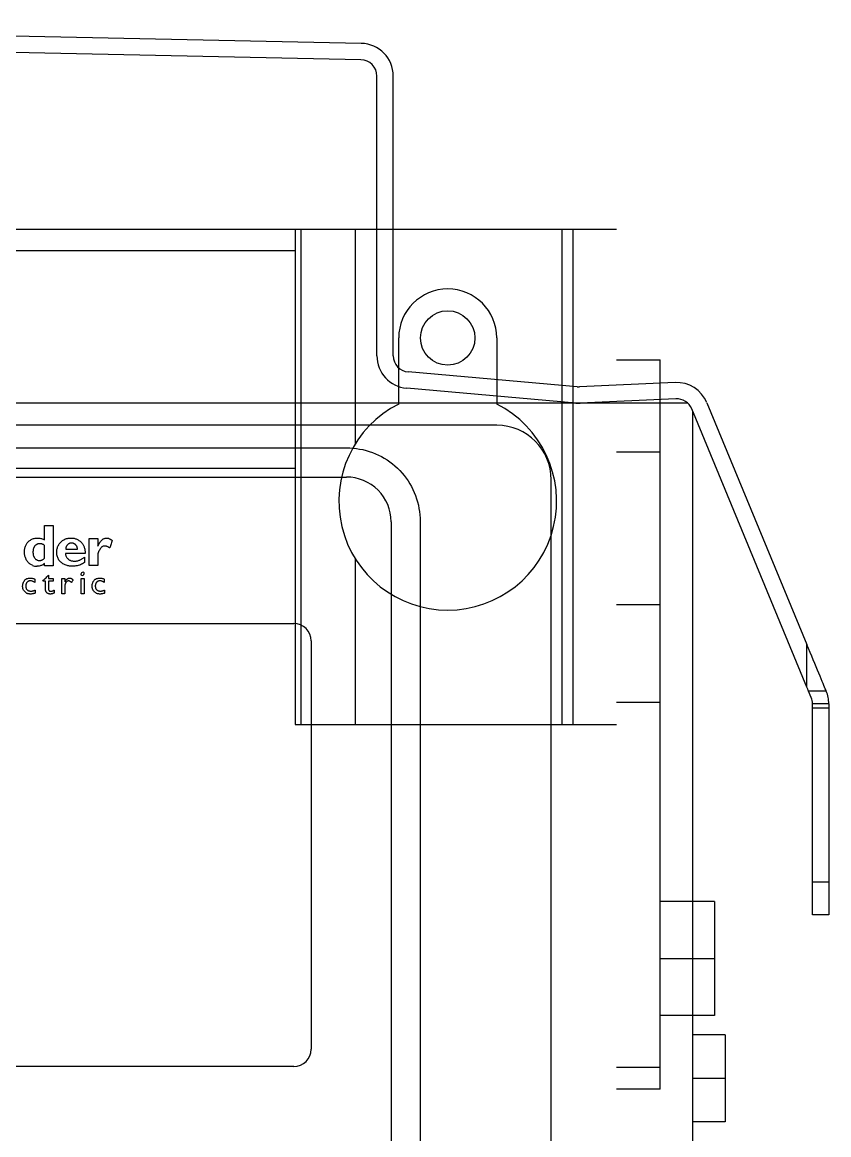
# Model space of a CAD drawing. Extents: x 0 to 290, y 0 to 931.
# Drawn here: x 215.9 to 290, y 829.2 to 931.4 of the extents above; entities that cross this region are included whole.
import ezdxf

# ---------------------------------------------------------------- set-up
doc = ezdxf.new("R2010")
doc.units = 0
doc.layers.add('--8N-THT. FIXING HOLE', color=4, linetype='CONTINUOUS')
doc.layers.add('-15N-THT. THIẾT BỊ ĐÓNG MỞ', color=40, linetype='CONTINUOUS')

# ---------------------------------------------------------------- blocks, each defined once
blk = doc.blocks.new('06 - N - SC VSD ATV630D55~D90N4')
at = {"layer": '--8N-THT. FIXING HOLE'}
blk.add_circle((110, 436.7), 2.5, dxfattribs=at)
at = {"layer": '-15N-THT. THIẾT BỊ ĐÓNG MỞ'}
for p, q in [((102.06, 463.76), (10, 465.7)), ((102.03, 462.26), (9.98, 464.2)), ((102.06, 463.76), (102.06, 463.76)), ((102.03, 462.26), (102.03, 462.26)), ((103.5, 460.76), (103.5, 460.76)), ((103.5, 435.07), (103.5, 460.76)), ((105, 460.76), (105, 460.76)), ((105, 435.07), (105, 460.76)), ((-125.5, 446.7), (125.5, 446.7)), ((96, 446.7), (96, 401.2)), ((96, 446.7), (96, 446.7)), ((96.5, 446.7), (96.5, 401.2)), ((101.5, 446.7), (101.5, 426.97)), ((120.5, 401.2), (120.5, 446.7)), ((121.5, 446.7), (121.5, 401.2)), ((121.5, 446.7), (121.5, 446.7)), ((125.5, 446.7), (125.5, 446.7)), ((96, 444.7), (-96, 444.7)), ((96, 444.7), (96, 444.7)), ((105.5, 430.63), (105.5, 436.7)), ((105.5, 436.7), (105.5, 436.7)), ((114.5, 436.7), (114.5, 430.63)), ((114.5, 436.7), (114.5, 436.7)), ((103.5, 435.07), (103.5, 435.07)), ((105, 435.07), (105, 435.07)), ((125.5, 434.7), (129.5, 434.7)), ((129.5, 367.7), (129.5, 434.7)), ((106.37, 433.58), (106.37, 433.58)), ((121.9, 432.21), (106.37, 433.58)), ((130.9, 432.6), (122.1, 432.2)), ((130.9, 432.6), (130.9, 432.6)), ((106.24, 432.09), (106.24, 432.09)), ((121.77, 430.71), (106.24, 432.09)), ((121.9, 432.21), (121.9, 432.21)), ((122.1, 432.2), (122.1, 432.2)), ((132.06, 430.7), (-132.06, 430.7)), ((96, 430.7), (96, 430.7)), ((105.5, 430.63), (105.5, 430.63)), ((114.5, 430.63), (114.5, 430.63)), ((121.77, 430.71), (121.77, 430.71)), ((130.96, 431.11), (122.17, 430.71)), ((122.17, 430.71), (122.17, 430.71)), ((130.96, 431.11), (130.96, 431.11)), ((132.06, 430.7), (132.06, 430.7)), ((133.81, 430.75), (133.81, 430.75)), ((133.81, 430.75), (143, 408.53)), ((132.42, 430.18), (132.42, 430.18)), ((143, 404.61), (132.42, 430.18)), ((132.5, 429.99), (132.5, 429.99)), ((132.5, -272.3), (132.5, 429.99)), ((114.51, 428.68), (20.53, 428.68)), ((114.51, 428.68), (114.51, 428.68)), ((34.3, 426.61), (100.7, 426.61)), ((100.7, 426.61), (100.7, 426.61)), ((100.7, 426.61), (101, 426.6)), ((101, 426.6), (101.3, 426.58)), ((101.3, 426.58), (101.61, 426.55)), ((101.61, 426.55), (101.91, 426.5)), ((101.91, 426.5), (102.2, 426.44)), ((102.2, 426.44), (102.5, 426.36)), ((102.5, 426.36), (102.79, 426.28)), ((102.79, 426.28), (103.08, 426.18)), ((103.08, 426.18), (103.36, 426.06)), ((129.5, 426.2), (125.5, 426.2)), ((103.36, 426.06), (103.64, 425.94)), ((103.64, 425.94), (103.91, 425.8)), ((103.91, 425.8), (104.17, 425.65)), ((104.17, 425.65), (104.43, 425.49)), ((104.43, 425.49), (104.68, 425.31)), ((104.68, 425.31), (104.92, 425.13)), ((104.92, 425.13), (105.15, 424.94)), ((96, 424.7), (-96, 424.7)), ((96, 424.7), (96, 424.7)), ((105.15, 424.94), (105.38, 424.73)), ((105.38, 424.73), (105.59, 424.52)), ((105.59, 424.52), (105.8, 424.29)), ((105.8, 424.29), (105.99, 424.06)), ((34.3, 423.92), (100.7, 423.92)), ((100.7, 423.92), (100.7, 423.92)), ((105.99, 424.06), (106.17, 423.82)), ((106.17, 423.82), (106.35, 423.57)), ((106.35, 423.57), (106.51, 423.31)), ((106.51, 423.31), (106.66, 423.05)), ((119.51, 303.69), (119.51, 423.68)), ((119.51, 423.68), (119.51, 423.68)), ((106.66, 423.05), (106.8, 422.77)), ((106.8, 422.77), (106.92, 422.5)), ((106.92, 422.5), (107.04, 422.22)), ((107.04, 422.22), (107.14, 421.93)), ((107.14, 421.93), (107.22, 421.64)), ((107.22, 421.64), (107.3, 421.34)), ((107.3, 421.34), (107.36, 421.05)), ((107.36, 421.05), (107.41, 420.75)), ((107.41, 420.75), (107.44, 420.44)), ((107.44, 420.44), (107.46, 420.14)), ((107.46, 420.14), (107.47, 419.84)), ((72.97, 418.17), (72.97, 419.47)), ((72.97, 419.47), (73.75, 419.47)), ((72.97, 419.47), (72.97, 419.47)), ((73.75, 419.47), (73.75, 415.78)), ((73.75, 419.47), (73.75, 419.47)), ((104.8, 419.82), (104.8, 307.42)), ((104.8, 419.82), (104.8, 419.82)), ((107.47, 419.84), (107.47, 419.84)), ((107.47, 419.84), (107.47, 307.44)), ((71.43, 417.95), (71.49, 418)), ((71.49, 418), (71.54, 418.05)), ((71.54, 418.05), (71.6, 418.1)), ((71.6, 418.1), (71.67, 418.14)), ((71.67, 418.14), (71.73, 418.18)), ((71.73, 418.18), (71.8, 418.22)), ((71.8, 418.22), (71.87, 418.24)), ((71.87, 418.24), (71.94, 418.27)), ((71.94, 418.27), (72.01, 418.29)), ((72.01, 418.29), (72.09, 418.3)), ((72.09, 418.3), (72.16, 418.31)), ((72.16, 418.31), (72.24, 418.32)), ((72.24, 418.32), (72.31, 418.32)), ((72.31, 418.32), (72.39, 418.32)), ((72.39, 418.32), (72.46, 418.32)), ((72.46, 418.32), (72.54, 418.31)), ((72.54, 418.31), (72.61, 418.29)), ((72.61, 418.29), (72.69, 418.27)), ((72.69, 418.27), (72.76, 418.25)), ((72.76, 418.25), (72.83, 418.23)), ((72.83, 418.23), (72.9, 418.2)), ((72.9, 418.2), (72.97, 418.17)), ((72.97, 418.17), (72.97, 418.17)), ((74.42, 417.92), (74.48, 417.98)), ((74.48, 417.98), (74.54, 418.04)), ((74.54, 418.04), (74.61, 418.09)), ((74.61, 418.09), (74.68, 418.13)), ((74.68, 418.13), (74.75, 418.17)), ((74.75, 418.17), (74.82, 418.21)), ((74.82, 418.21), (74.9, 418.24)), ((74.9, 418.24), (74.98, 418.27)), ((74.98, 418.27), (75.06, 418.29)), ((75.06, 418.29), (75.14, 418.3)), ((75.14, 418.3), (75.23, 418.31)), ((75.23, 418.31), (75.31, 418.32)), ((75.31, 418.32), (75.39, 418.32)), ((75.39, 418.32), (75.46, 418.32)), ((75.39, 418.32), (75.39, 418.32)), ((75.46, 418.32), (75.53, 418.32)), ((75.53, 418.32), (75.6, 418.31)), ((75.6, 418.31), (75.67, 418.3)), ((75.67, 418.3), (75.74, 418.28)), ((75.74, 418.28), (75.81, 418.26)), ((75.81, 418.26), (75.87, 418.24)), ((75.87, 418.24), (75.94, 418.21)), ((75.94, 418.21), (76, 418.18)), ((76, 418.18), (76.06, 418.15)), ((76.06, 418.15), (76.12, 418.11)), ((76.12, 418.11), (76.18, 418.07)), ((76.18, 418.07), (76.24, 418.03)), ((76.24, 418.03), (76.29, 417.98)), ((76.29, 417.98), (76.34, 417.93)), ((77.07, 415.79), (77.07, 418.28)), ((77.07, 418.28), (77.85, 418.28)), ((77.07, 418.28), (77.07, 418.28)), ((77.85, 418.28), (77.85, 417.56)), ((77.85, 418.28), (77.85, 418.28)), ((78.07, 417.95), (78.1, 417.99)), ((78.1, 417.99), (78.12, 418.03)), ((78.12, 418.03), (78.15, 418.06)), ((78.15, 418.06), (78.18, 418.09)), ((78.18, 418.09), (78.22, 418.12)), ((78.22, 418.12), (78.25, 418.15)), ((78.25, 418.15), (78.28, 418.18)), ((78.28, 418.18), (78.32, 418.21)), ((78.32, 418.21), (78.36, 418.24)), ((78.36, 418.24), (78.39, 418.26)), ((78.39, 418.26), (78.43, 418.28)), ((78.43, 418.28), (78.48, 418.29)), ((78.48, 418.29), (78.52, 418.31)), ((78.52, 418.31), (78.56, 418.32)), ((78.56, 418.32), (78.61, 418.32)), ((78.61, 418.32), (78.65, 418.32)), ((78.65, 418.32), (78.7, 418.32)), ((78.7, 418.32), (78.74, 418.32)), ((78.74, 418.32), (78.78, 418.31)), ((78.78, 418.31), (78.83, 418.3)), ((78.83, 418.3), (78.87, 418.28)), ((78.87, 418.28), (78.91, 418.26)), ((78.91, 418.26), (78.95, 418.24)), ((78.95, 418.24), (78.99, 418.22)), ((78.99, 418.22), (79.03, 418.2)), ((79.03, 418.2), (79.06, 418.18)), ((79.06, 418.18), (79.1, 418.15)), ((79.1, 418.15), (79.14, 418.12)), ((79.17, 418.1), (79.11, 417.9)), ((79.14, 418.12), (79.17, 418.1)), ((79.17, 418.1), (79.17, 418.1)), ((71.11, 417.12), (71.12, 417.19)), ((71.11, 417.04), (71.11, 417.12)), ((71.11, 416.97), (71.11, 417.04)), ((71.12, 416.89), (71.11, 416.97)), ((71.12, 417.19), (71.13, 417.27)), ((71.13, 417.27), (71.14, 417.34)), ((71.14, 417.34), (71.16, 417.42)), ((71.16, 417.42), (71.18, 417.49)), ((71.18, 417.49), (71.2, 417.56)), ((71.2, 417.56), (71.23, 417.63)), ((71.23, 417.63), (71.26, 417.7)), ((71.26, 417.7), (71.3, 417.76)), ((71.3, 417.76), (71.34, 417.83)), ((71.34, 417.83), (71.38, 417.89)), ((71.38, 417.89), (71.43, 417.95)), ((71.91, 417.13), (71.9, 417.09)), ((71.9, 417.09), (71.9, 417.05)), ((71.9, 417.05), (71.9, 417.02)), ((71.9, 417.02), (71.9, 417.02)), ((71.9, 417.02), (71.9, 416.97)), ((71.9, 416.97), (71.91, 416.93)), ((71.92, 417.24), (71.91, 417.2)), ((71.91, 417.2), (71.91, 417.16)), ((71.91, 417.16), (71.91, 417.13)), ((71.93, 417.27), (71.92, 417.24)), ((71.94, 417.35), (71.93, 417.31)), ((71.93, 417.31), (71.93, 417.27)), ((71.95, 417.38), (71.94, 417.35)), ((71.97, 417.42), (71.95, 417.38)), ((71.98, 417.45), (71.97, 417.42)), ((72, 417.48), (71.98, 417.45)), ((72.01, 417.52), (72, 417.48)), ((72.03, 417.55), (72.01, 417.52)), ((72.05, 417.58), (72.03, 417.55)), ((72.08, 417.61), (72.05, 417.58)), ((72.1, 417.63), (72.08, 417.61)), ((72.13, 417.66), (72.1, 417.63)), ((72.15, 417.68), (72.13, 417.66)), ((72.18, 417.7), (72.15, 417.68)), ((72.21, 417.72), (72.18, 417.7)), ((72.25, 417.74), (72.21, 417.72)), ((72.28, 417.75), (72.25, 417.74)), ((72.31, 417.77), (72.28, 417.75)), ((72.35, 417.78), (72.31, 417.77)), ((72.38, 417.79), (72.35, 417.78)), ((72.42, 417.79), (72.38, 417.79)), ((72.46, 417.8), (72.42, 417.79)), ((72.49, 417.8), (72.46, 417.8)), ((72.53, 417.8), (72.49, 417.8)), ((72.53, 417.8), (72.53, 417.8)), ((72.57, 417.8), (72.53, 417.8)), ((72.61, 417.79), (72.57, 417.8)), ((72.66, 417.79), (72.61, 417.79)), ((72.7, 417.78), (72.66, 417.79)), ((72.74, 417.76), (72.7, 417.78)), ((72.78, 417.75), (72.74, 417.76)), ((72.82, 417.74), (72.78, 417.75)), ((72.86, 417.72), (72.82, 417.74)), ((72.9, 417.7), (72.86, 417.72)), ((72.93, 417.68), (72.9, 417.7)), ((72.97, 417.65), (72.93, 417.68)), ((72.97, 417.65), (72.97, 417.65)), ((72.97, 416.47), (72.97, 417.65)), ((74.08, 417.1), (74.09, 417.18)), ((74.08, 417.01), (74.08, 417.1)), ((74.08, 416.93), (74.08, 417.01)), ((74.09, 417.18), (74.1, 417.26)), ((74.1, 417.26), (74.12, 417.34)), ((74.12, 417.34), (74.14, 417.42)), ((74.14, 417.42), (74.16, 417.5)), ((74.16, 417.5), (74.19, 417.58)), ((74.19, 417.58), (74.23, 417.65)), ((74.23, 417.65), (74.27, 417.73)), ((74.27, 417.73), (74.31, 417.8)), ((74.31, 417.8), (74.36, 417.86)), ((74.36, 417.86), (74.42, 417.92)), ((74.92, 417.38), (74.91, 417.34)), ((74.91, 417.34), (74.91, 417.31)), ((74.91, 417.31), (74.91, 417.31)), ((74.91, 417.31), (75.99, 417.31)), ((74.93, 417.44), (74.92, 417.41)), ((74.92, 417.41), (74.92, 417.38)), ((74.94, 417.47), (74.93, 417.44)), ((74.95, 417.5), (74.94, 417.47)), ((74.96, 417.54), (74.95, 417.5)), ((74.97, 417.57), (74.96, 417.54)), ((74.99, 417.6), (74.97, 417.57)), ((75.01, 417.62), (74.99, 417.6)), ((75.02, 417.65), (75.01, 417.62)), ((75.04, 417.68), (75.02, 417.65)), ((75.07, 417.7), (75.04, 417.68)), ((75.09, 417.73), (75.07, 417.7)), ((75.12, 417.75), (75.09, 417.73)), ((75.14, 417.77), (75.12, 417.75)), ((75.17, 417.79), (75.14, 417.77)), ((75.2, 417.8), (75.17, 417.79)), ((75.23, 417.82), (75.2, 417.8)), ((75.26, 417.83), (75.23, 417.82)), ((75.3, 417.84), (75.26, 417.83)), ((75.33, 417.84), (75.3, 417.84)), ((75.36, 417.85), (75.33, 417.84)), ((75.4, 417.85), (75.36, 417.85)), ((75.43, 417.86), (75.4, 417.85)), ((75.46, 417.86), (75.43, 417.86)), ((75.5, 417.85), (75.46, 417.86)), ((75.53, 417.85), (75.5, 417.85)), ((75.56, 417.84), (75.53, 417.85)), ((75.6, 417.84), (75.56, 417.84)), ((75.63, 417.83), (75.6, 417.84)), ((75.66, 417.82), (75.63, 417.83)), ((75.69, 417.8), (75.66, 417.82)), ((75.72, 417.79), (75.69, 417.8)), ((75.75, 417.77), (75.72, 417.79)), ((75.78, 417.75), (75.75, 417.77)), ((75.8, 417.73), (75.78, 417.75)), ((75.82, 417.7), (75.8, 417.73)), ((75.85, 417.68), (75.82, 417.7)), ((75.87, 417.65), (75.85, 417.68)), ((75.89, 417.63), (75.87, 417.65)), ((75.91, 417.6), (75.89, 417.63)), ((75.92, 417.57), (75.91, 417.6)), ((75.93, 417.54), (75.92, 417.57)), ((75.95, 417.5), (75.93, 417.54)), ((75.96, 417.47), (75.95, 417.5)), ((75.97, 417.44), (75.96, 417.47)), ((75.97, 417.41), (75.97, 417.44)), ((75.98, 417.38), (75.97, 417.41)), ((75.99, 417.34), (75.98, 417.38)), ((75.99, 417.31), (75.99, 417.34)), ((75.99, 417.31), (75.99, 417.31)), ((76.34, 417.93), (76.38, 417.88)), ((76.38, 417.88), (76.43, 417.82)), ((76.43, 417.82), (76.47, 417.77)), ((76.47, 417.77), (76.5, 417.71)), ((76.5, 417.71), (76.54, 417.64)), ((76.54, 417.64), (76.57, 417.58)), ((76.57, 417.58), (76.59, 417.52)), ((76.59, 417.52), (76.61, 417.45)), ((76.61, 417.45), (76.63, 417.38)), ((76.63, 417.38), (76.65, 417.31)), ((76.65, 417.31), (76.66, 417.24)), ((76.66, 417.24), (76.67, 417.18)), ((76.67, 417.18), (76.68, 417.11)), ((76.68, 417.11), (76.68, 417.04)), ((76.68, 417.04), (76.68, 416.97)), ((76.68, 416.97), (76.68, 416.9)), ((77.85, 417.56), (77.87, 417.6)), ((77.85, 417.56), (77.85, 417.56)), ((77.88, 416.94), (77.86, 416.9)), ((77.87, 417.6), (77.89, 417.64)), ((77.9, 416.99), (77.88, 416.94)), ((77.89, 417.64), (77.91, 417.68)), ((77.91, 417.03), (77.9, 416.99)), ((77.91, 417.68), (77.93, 417.72)), ((77.93, 417.07), (77.91, 417.03)), ((77.93, 417.72), (77.95, 417.76)), ((77.95, 417.11), (77.93, 417.07)), ((77.95, 417.76), (77.97, 417.8)), ((77.97, 417.15), (77.95, 417.11)), ((77.97, 417.8), (78, 417.84)), ((77.99, 417.19), (77.97, 417.15)), ((78.01, 417.22), (77.99, 417.19)), ((78, 417.84), (78.02, 417.88)), ((78.03, 417.26), (78.01, 417.22)), ((78.02, 417.88), (78.04, 417.92)), ((78.06, 417.3), (78.03, 417.26)), ((78.04, 417.92), (78.07, 417.95)), ((78.08, 417.34), (78.06, 417.3)), ((78.11, 417.37), (78.08, 417.34)), ((78.13, 417.4), (78.11, 417.37)), ((78.16, 417.44), (78.13, 417.4)), ((78.2, 417.47), (78.16, 417.44)), ((78.23, 417.5), (78.2, 417.47)), ((78.26, 417.52), (78.23, 417.5)), ((78.3, 417.54), (78.26, 417.52)), ((78.34, 417.56), (78.3, 417.54)), ((78.38, 417.58), (78.34, 417.56)), ((78.43, 417.58), (78.38, 417.58)), ((78.47, 417.59), (78.43, 417.58)), ((78.52, 417.59), (78.47, 417.59)), ((78.56, 417.58), (78.52, 417.59)), ((78.6, 417.58), (78.56, 417.58)), ((78.64, 417.56), (78.6, 417.58)), ((78.69, 417.55), (78.64, 417.56)), ((78.73, 417.53), (78.69, 417.55)), ((78.77, 417.51), (78.73, 417.53)), ((78.81, 417.5), (78.77, 417.51)), ((78.84, 417.47), (78.81, 417.5)), ((78.88, 417.45), (78.84, 417.47)), ((78.92, 417.43), (78.88, 417.45)), ((78.96, 417.41), (78.92, 417.43)), ((78.99, 417.5), (78.96, 417.41)), ((78.96, 417.41), (78.96, 417.41)), ((79.02, 417.6), (78.99, 417.5)), ((79.08, 417.8), (79.02, 417.6)), ((79.11, 417.9), (79.08, 417.8)), ((71.13, 416.81), (71.12, 416.89)), ((71.14, 416.74), (71.13, 416.81)), ((71.15, 416.67), (71.14, 416.74)), ((71.17, 416.59), (71.15, 416.67)), ((71.2, 416.52), (71.17, 416.59)), ((71.23, 416.45), (71.2, 416.52)), ((71.26, 416.38), (71.23, 416.45)), ((71.29, 416.31), (71.26, 416.38)), ((71.33, 416.25), (71.29, 416.31)), ((71.38, 416.19), (71.33, 416.25)), ((71.42, 416.13), (71.38, 416.19)), ((71.47, 416.07), (71.42, 416.13)), ((71.53, 416.02), (71.47, 416.07)), ((71.59, 415.97), (71.53, 416.02)), ((71.65, 415.93), (71.59, 415.97)), ((71.71, 415.89), (71.65, 415.93)), ((71.91, 416.93), (71.91, 416.88)), ((71.91, 416.88), (71.92, 416.84)), ((71.92, 416.84), (71.92, 416.79)), ((71.92, 416.79), (71.93, 416.75)), ((71.93, 416.75), (71.95, 416.7)), ((71.95, 416.7), (71.96, 416.66)), ((71.96, 416.66), (71.98, 416.62)), ((71.98, 416.62), (72, 416.58)), ((72, 416.58), (72.02, 416.54)), ((72.02, 416.54), (72.04, 416.5)), ((72.04, 416.5), (72.07, 416.46)), ((72.07, 416.46), (72.1, 416.43)), ((72.1, 416.43), (72.13, 416.39)), ((72.13, 416.39), (72.17, 416.36)), ((72.17, 416.36), (72.21, 416.34)), ((72.21, 416.34), (72.25, 416.32)), ((72.25, 416.32), (72.29, 416.3)), ((72.29, 416.3), (72.33, 416.28)), ((72.33, 416.28), (72.38, 416.27)), ((72.38, 416.27), (72.42, 416.26)), ((72.42, 416.26), (72.47, 416.26)), ((72.47, 416.26), (72.52, 416.26)), ((72.52, 416.26), (72.57, 416.26)), ((72.57, 416.26), (72.61, 416.27)), ((72.61, 416.27), (72.66, 416.28)), ((72.66, 416.28), (72.7, 416.29)), ((72.7, 416.29), (72.74, 416.31)), ((72.74, 416.31), (72.78, 416.33)), ((72.78, 416.33), (72.82, 416.35)), ((72.82, 416.35), (72.86, 416.38)), ((72.86, 416.38), (72.9, 416.41)), ((72.91, 415.94), (72.86, 415.91)), ((72.9, 416.41), (72.93, 416.44)), ((72.97, 415.99), (72.91, 415.94)), ((72.93, 416.44), (72.97, 416.47)), ((72.97, 416.47), (72.97, 416.47)), ((72.97, 415.78), (72.97, 415.99)), ((72.97, 415.99), (72.97, 415.99)), ((74.09, 416.85), (74.08, 416.93)), ((74.1, 416.77), (74.09, 416.85)), ((74.12, 416.68), (74.1, 416.77)), ((74.14, 416.6), (74.12, 416.68)), ((74.17, 416.53), (74.14, 416.6)), ((74.2, 416.45), (74.17, 416.53)), ((74.24, 416.38), (74.2, 416.45)), ((74.28, 416.3), (74.24, 416.38)), ((74.33, 416.24), (74.28, 416.3)), ((74.39, 416.17), (74.33, 416.24)), ((74.45, 416.11), (74.39, 416.17)), ((74.51, 416.06), (74.45, 416.11)), ((74.58, 416.01), (74.51, 416.06)), ((74.65, 415.96), (74.58, 416.01)), ((74.72, 415.92), (74.65, 415.96)), ((74.79, 415.88), (74.72, 415.92)), ((76.68, 416.9), (74.89, 416.9)), ((74.89, 416.9), (74.9, 416.84)), ((74.89, 416.9), (74.89, 416.9)), ((74.9, 416.84), (74.9, 416.78)), ((74.9, 416.78), (74.92, 416.73)), ((74.92, 416.73), (74.93, 416.68)), ((74.93, 416.68), (74.95, 416.62)), ((74.95, 416.62), (74.98, 416.57)), ((74.98, 416.57), (75.01, 416.53)), ((75.01, 416.53), (75.04, 416.48)), ((75.04, 416.48), (75.08, 416.44)), ((75.08, 416.44), (75.12, 416.4)), ((75.12, 416.4), (75.16, 416.36)), ((75.16, 416.36), (75.21, 416.33)), ((75.21, 416.33), (75.26, 416.3)), ((75.26, 416.3), (75.31, 416.28)), ((75.31, 416.28), (75.36, 416.26)), ((75.36, 416.26), (75.42, 416.24)), ((75.42, 416.24), (75.47, 416.23)), ((75.47, 416.23), (75.53, 416.22)), ((75.53, 416.22), (75.58, 416.21)), ((75.58, 416.21), (75.64, 416.21)), ((75.64, 416.21), (75.7, 416.21)), ((75.7, 416.21), (75.75, 416.21)), ((75.75, 416.21), (75.81, 416.21)), ((75.81, 416.21), (75.87, 416.21)), ((75.87, 416.21), (75.92, 416.22)), ((75.92, 416.22), (75.98, 416.23)), ((75.98, 416.23), (76.03, 416.24)), ((76.03, 416.24), (76.09, 416.26)), ((76.09, 416.26), (76.14, 416.28)), ((76.14, 416.28), (76.2, 416.3)), ((76.2, 416.3), (76.25, 416.32)), ((76.25, 416.32), (76.3, 416.35)), ((76.3, 416.35), (76.35, 416.37)), ((76.35, 416.37), (76.4, 416.4)), ((76.46, 415.95), (76.36, 415.91)), ((76.4, 416.4), (76.45, 416.43)), ((76.45, 416.43), (76.5, 416.46)), ((76.55, 416.01), (76.46, 415.95)), ((76.5, 416.46), (76.54, 416.49)), ((76.54, 416.49), (76.59, 416.52)), ((76.64, 416.07), (76.55, 416.01)), ((76.59, 416.52), (76.64, 416.56)), ((76.64, 416.56), (76.64, 416.07)), ((76.64, 416.56), (76.64, 416.56)), ((76.64, 416.07), (76.64, 416.07)), ((76.68, 416.9), (76.68, 416.9)), ((77.86, 416.9), (77.85, 416.86)), ((77.85, 416.86), (77.85, 415.79)), ((77.85, 416.86), (77.85, 416.86)), ((101.5, 416.43), (101.5, 401.2)), ((71.78, 415.85), (71.71, 415.89)), ((71.85, 415.82), (71.78, 415.85)), ((71.85, 415.82), (71.85, 415.82)), ((72.34, 415.74), (72.27, 415.74)), ((72.27, 415.74), (72.27, 415.74)), ((72.41, 415.74), (72.34, 415.74)), ((72.48, 415.75), (72.41, 415.74)), ((72.55, 415.77), (72.48, 415.75)), ((72.61, 415.79), (72.55, 415.77)), ((72.68, 415.81), (72.61, 415.79)), ((72.74, 415.84), (72.68, 415.81)), ((72.8, 415.87), (72.74, 415.84)), ((72.86, 415.91), (72.8, 415.87)), ((73.75, 415.78), (72.97, 415.78)), ((72.97, 415.78), (72.97, 415.78)), ((73.25, 414.84), (73.33, 414.91)), ((73.33, 414.91), (73.33, 414.62)), ((73.33, 414.91), (73.33, 414.91)), ((73.75, 415.78), (73.75, 415.78)), ((74.87, 415.85), (74.79, 415.88)), ((74.95, 415.82), (74.87, 415.85)), ((75.03, 415.8), (74.95, 415.82)), ((75.11, 415.78), (75.03, 415.8)), ((75.19, 415.76), (75.11, 415.78)), ((75.27, 415.75), (75.19, 415.76)), ((75.36, 415.74), (75.27, 415.75)), ((75.44, 415.74), (75.36, 415.74)), ((75.52, 415.74), (75.44, 415.74)), ((75.63, 415.74), (75.52, 415.74)), ((75.52, 415.74), (75.52, 415.74)), ((75.74, 415.75), (75.63, 415.74)), ((75.85, 415.76), (75.74, 415.75)), ((75.95, 415.77), (75.85, 415.76)), ((76.06, 415.8), (75.95, 415.77)), ((76.16, 415.83), (76.06, 415.8)), ((76.26, 415.86), (76.16, 415.83)), ((76.36, 415.91), (76.26, 415.86)), ((76.31, 414.95), (76.31, 414.95)), ((76.61, 415.13), (76.61, 415.13)), ((77.85, 415.79), (77.07, 415.79)), ((77.07, 415.79), (77.07, 415.79)), ((77.85, 415.79), (77.85, 415.79)), ((70.95, 413.93), (70.96, 413.98)), ((70.95, 413.88), (70.95, 413.93)), ((70.95, 413.84), (70.95, 413.88)), ((70.95, 413.88), (70.95, 413.88)), ((70.96, 414.02), (70.97, 414.07)), ((70.96, 413.98), (70.96, 414.02)), ((70.97, 414.07), (70.98, 414.11)), ((70.98, 414.11), (70.99, 414.16)), ((70.99, 414.16), (71, 414.2)), ((71, 414.2), (71.02, 414.24)), ((71.02, 414.24), (71.04, 414.28)), ((71.04, 414.28), (71.06, 414.32)), ((71.06, 414.32), (71.08, 414.36)), ((71.08, 414.36), (71.11, 414.4)), ((71.11, 414.4), (71.13, 414.43)), ((71.13, 414.43), (71.16, 414.47)), ((71.16, 414.47), (71.2, 414.5)), ((71.2, 414.5), (71.23, 414.53)), ((71.23, 414.53), (71.27, 414.55)), ((71.25, 414.03), (71.24, 414)), ((71.24, 414), (71.24, 413.97)), ((71.24, 413.97), (71.24, 413.94)), ((71.24, 413.94), (71.24, 413.91)), ((71.24, 413.91), (71.24, 413.88)), ((71.24, 413.88), (71.24, 413.85)), ((71.26, 414.09), (71.25, 414.06)), ((71.25, 414.06), (71.25, 414.03)), ((71.27, 414.12), (71.26, 414.09)), ((71.27, 414.55), (71.31, 414.57)), ((71.29, 414.15), (71.27, 414.12)), ((71.3, 414.18), (71.29, 414.15)), ((71.32, 414.2), (71.3, 414.18)), ((71.31, 414.57), (71.35, 414.59)), ((71.33, 414.23), (71.32, 414.2)), ((71.35, 414.25), (71.33, 414.23)), ((71.35, 414.59), (71.4, 414.61)), ((71.37, 414.27), (71.35, 414.25)), ((71.39, 414.3), (71.37, 414.27)), ((71.42, 414.31), (71.39, 414.3)), ((71.4, 414.61), (71.44, 414.62)), ((71.44, 414.33), (71.42, 414.31)), ((71.44, 414.62), (71.48, 414.63)), ((71.47, 414.35), (71.44, 414.33)), ((71.5, 414.36), (71.47, 414.35)), ((71.48, 414.63), (71.53, 414.64)), ((71.51, 414.37), (71.5, 414.36)), ((71.5, 414.36), (71.5, 414.36)), ((71.53, 414.37), (71.51, 414.37)), ((71.53, 414.64), (71.57, 414.64)), ((71.54, 414.37), (71.53, 414.37)), ((71.56, 414.38), (71.54, 414.37)), ((71.57, 414.38), (71.56, 414.38)), ((71.57, 414.64), (71.62, 414.65)), ((71.59, 414.39), (71.57, 414.38)), ((71.61, 414.39), (71.59, 414.39)), ((71.62, 414.39), (71.61, 414.39)), ((71.62, 414.65), (71.66, 414.65)), ((71.64, 414.39), (71.62, 414.39)), ((71.65, 414.39), (71.64, 414.39)), ((71.67, 414.39), (71.65, 414.39)), ((71.66, 414.65), (71.71, 414.65)), ((71.71, 414.39), (71.67, 414.39)), ((71.67, 414.39), (71.67, 414.39)), ((71.71, 414.65), (71.75, 414.64)), ((71.74, 414.39), (71.71, 414.39)), ((71.78, 414.38), (71.74, 414.39)), ((71.75, 414.64), (71.8, 414.64)), ((71.82, 414.37), (71.78, 414.38)), ((71.8, 414.64), (71.84, 414.63)), ((71.86, 414.36), (71.82, 414.37)), ((71.84, 414.63), (71.89, 414.62)), ((71.89, 414.34), (71.86, 414.36)), ((71.89, 414.62), (71.93, 414.6)), ((71.93, 414.33), (71.89, 414.34)), ((71.93, 414.6), (71.97, 414.59)), ((71.96, 414.31), (71.93, 414.33)), ((71.99, 414.29), (71.96, 414.31)), ((71.97, 414.59), (72.02, 414.57)), ((72.03, 414.27), (71.99, 414.29)), ((72.02, 414.57), (72.06, 414.55)), ((72.06, 414.25), (72.03, 414.27)), ((72.06, 414.55), (72.06, 414.25)), ((72.06, 414.55), (72.06, 414.55)), ((72.06, 414.25), (72.06, 414.25)), ((72.8, 414.37), (72.88, 414.45)), ((73.05, 414.37), (72.8, 414.37)), ((72.8, 414.37), (72.8, 414.37)), ((72.88, 414.45), (72.95, 414.53)), ((72.95, 414.53), (73.03, 414.6)), ((73.03, 414.6), (73.1, 414.68)), ((73.05, 413.62), (73.05, 414.37)), ((73.05, 414.37), (73.05, 414.37)), ((73.1, 414.68), (73.18, 414.76)), ((73.18, 414.76), (73.25, 414.84)), ((73.33, 414.62), (73.77, 414.62)), ((73.33, 414.62), (73.33, 414.62)), ((73.33, 414.37), (73.33, 413.64)), ((73.77, 414.37), (73.33, 414.37)), ((73.33, 414.37), (73.33, 414.37)), ((73.77, 414.62), (73.77, 414.37)), ((73.77, 414.62), (73.77, 414.62)), ((73.77, 414.37), (73.77, 414.37)), ((74.56, 413.21), (74.56, 414.62)), ((74.56, 414.62), (74.84, 414.62)), ((74.56, 414.62), (74.56, 414.62)), ((74.84, 414.62), (74.84, 414.29)), ((74.84, 414.62), (74.84, 414.62)), ((74.84, 414.29), (74.85, 414.32)), ((74.84, 414.29), (74.84, 414.29)), ((74.85, 414.06), (74.84, 414.03)), ((74.84, 414.03), (74.84, 414.01)), ((74.84, 414.01), (74.84, 413.99)), ((74.84, 413.99), (74.84, 413.97)), ((74.84, 413.97), (74.84, 413.94)), ((74.84, 413.94), (74.84, 413.21)), ((74.84, 413.94), (74.84, 413.94)), ((74.85, 414.32), (74.87, 414.34)), ((74.86, 414.1), (74.85, 414.08)), ((74.85, 414.08), (74.85, 414.06)), ((74.87, 414.12), (74.86, 414.1)), ((74.87, 414.34), (74.88, 414.37)), ((74.88, 414.16), (74.87, 414.14)), ((74.87, 414.14), (74.87, 414.12)), ((74.88, 414.37), (74.9, 414.39)), ((74.89, 414.19), (74.88, 414.16)), ((74.9, 414.2), (74.89, 414.19)), ((74.9, 414.39), (74.92, 414.42)), ((74.92, 414.22), (74.9, 414.2)), ((74.92, 414.42), (74.93, 414.44)), ((74.93, 414.24), (74.92, 414.22)), ((74.93, 414.44), (74.95, 414.47)), ((74.94, 414.26), (74.93, 414.24)), ((74.96, 414.28), (74.94, 414.26)), ((74.95, 414.47), (74.97, 414.49)), ((74.98, 414.29), (74.96, 414.28)), ((74.97, 414.49), (74.99, 414.51)), ((74.99, 414.31), (74.98, 414.29)), ((74.99, 414.51), (75.01, 414.53)), ((75.01, 414.32), (74.99, 414.31)), ((75.01, 414.53), (75.04, 414.55)), ((75.03, 414.33), (75.01, 414.32)), ((75.05, 414.35), (75.03, 414.33)), ((75.04, 414.55), (75.06, 414.57)), ((75.07, 414.36), (75.05, 414.35)), ((75.06, 414.57), (75.09, 414.59)), ((75.09, 414.36), (75.07, 414.36)), ((75.09, 414.59), (75.11, 414.61)), ((75.11, 414.37), (75.09, 414.36)), ((75.11, 414.61), (75.14, 414.62)), ((75.14, 414.38), (75.11, 414.37)), ((75.14, 414.62), (75.17, 414.63)), ((75.16, 414.38), (75.14, 414.38)), ((75.18, 414.38), (75.16, 414.38)), ((75.17, 414.63), (75.19, 414.64)), ((75.2, 414.38), (75.18, 414.38)), ((75.18, 414.38), (75.18, 414.38)), ((75.19, 414.64), (75.22, 414.65)), ((75.22, 414.38), (75.2, 414.38)), ((75.22, 414.65), (75.25, 414.65)), ((75.24, 414.37), (75.22, 414.38)), ((75.26, 414.36), (75.24, 414.37)), ((75.25, 414.65), (75.28, 414.65)), ((75.25, 414.65), (75.25, 414.65)), ((75.28, 414.35), (75.26, 414.36)), ((75.28, 414.65), (75.3, 414.64)), ((75.3, 414.35), (75.28, 414.35)), ((75.3, 414.64), (75.33, 414.64)), ((75.31, 414.34), (75.3, 414.35)), ((75.33, 414.33), (75.31, 414.34)), ((75.33, 414.64), (75.35, 414.63)), ((75.35, 414.31), (75.33, 414.33)), ((75.35, 414.63), (75.38, 414.63)), ((75.36, 414.3), (75.35, 414.31)), ((75.38, 414.29), (75.36, 414.3)), ((75.38, 414.63), (75.4, 414.62)), ((75.4, 414.28), (75.38, 414.29)), ((75.4, 414.62), (75.42, 414.61)), ((75.41, 414.27), (75.4, 414.28)), ((75.43, 414.25), (75.41, 414.27)), ((75.42, 414.61), (75.45, 414.59)), ((75.44, 414.24), (75.43, 414.25)), ((75.46, 414.27), (75.44, 414.24)), ((75.44, 414.24), (75.44, 414.24)), ((75.45, 414.59), (75.47, 414.58)), ((75.48, 414.31), (75.46, 414.27)), ((75.47, 414.58), (75.49, 414.57)), ((75.5, 414.34), (75.48, 414.31)), ((75.49, 414.57), (75.51, 414.55)), ((75.53, 414.38), (75.5, 414.34)), ((75.51, 414.55), (75.53, 414.53)), ((75.53, 414.53), (75.55, 414.52)), ((75.55, 414.41), (75.53, 414.38)), ((75.55, 414.52), (75.57, 414.5)), ((75.57, 414.45), (75.55, 414.41)), ((75.57, 414.5), (75.59, 414.48)), ((75.59, 414.48), (75.57, 414.45)), ((75.59, 414.48), (75.59, 414.48)), ((76.33, 413.21), (76.33, 414.62)), ((76.33, 414.62), (76.61, 414.62)), ((76.33, 414.62), (76.33, 414.62)), ((76.61, 414.62), (76.61, 413.21)), ((76.61, 414.62), (76.61, 414.62)), ((77.34, 413.98), (77.35, 414.02)), ((77.34, 413.93), (77.34, 413.98)), ((77.34, 413.88), (77.34, 413.93)), ((77.34, 413.84), (77.34, 413.88)), ((77.34, 413.88), (77.34, 413.88)), ((77.35, 414.07), (77.36, 414.11)), ((77.35, 414.02), (77.35, 414.07)), ((77.36, 414.11), (77.37, 414.16)), ((77.37, 414.16), (77.39, 414.2)), ((77.39, 414.2), (77.4, 414.25)), ((77.4, 414.25), (77.42, 414.29)), ((77.42, 414.29), (77.44, 414.33)), ((77.44, 414.33), (77.47, 414.37)), ((77.47, 414.37), (77.49, 414.4)), ((77.49, 414.4), (77.52, 414.44)), ((77.52, 414.44), (77.55, 414.47)), ((77.55, 414.47), (77.59, 414.5)), ((77.59, 414.5), (77.62, 414.53)), ((77.62, 414.53), (77.66, 414.55)), ((77.63, 414), (77.62, 413.97)), ((77.62, 413.97), (77.62, 413.94)), ((77.62, 413.94), (77.62, 413.91)), ((77.62, 413.91), (77.62, 413.88)), ((77.62, 413.88), (77.63, 413.85)), ((77.64, 414.06), (77.63, 414.03)), ((77.63, 414.03), (77.63, 414)), ((77.65, 414.09), (77.64, 414.06)), ((77.66, 414.12), (77.65, 414.09)), ((77.66, 414.55), (77.7, 414.58)), ((77.67, 414.15), (77.66, 414.12)), ((77.68, 414.18), (77.67, 414.15)), ((77.7, 414.2), (77.68, 414.18)), ((77.7, 414.58), (77.75, 414.6)), ((77.72, 414.23), (77.7, 414.2)), ((77.74, 414.25), (77.72, 414.23)), ((77.76, 414.27), (77.74, 414.25)), ((77.75, 414.6), (77.79, 414.61)), ((77.78, 414.3), (77.76, 414.27)), ((77.8, 414.31), (77.78, 414.3)), ((77.79, 414.61), (77.83, 414.62)), ((77.83, 414.33), (77.8, 414.31)), ((77.83, 414.62), (77.88, 414.63)), ((77.86, 414.35), (77.83, 414.33)), ((77.88, 414.36), (77.86, 414.35)), ((77.88, 414.63), (77.92, 414.64)), ((77.9, 414.37), (77.88, 414.36)), ((77.88, 414.36), (77.88, 414.36)), ((77.91, 414.37), (77.9, 414.37)), ((77.93, 414.37), (77.91, 414.37)), ((77.92, 414.64), (77.97, 414.65)), ((77.94, 414.38), (77.93, 414.37)), ((77.96, 414.38), (77.94, 414.38)), ((77.97, 414.39), (77.96, 414.38)), ((77.97, 414.65), (78.02, 414.65)), ((77.99, 414.39), (77.97, 414.39)), ((78.01, 414.39), (77.99, 414.39)), ((78.02, 414.39), (78.01, 414.39)), ((78.02, 414.65), (78.06, 414.65)), ((78.04, 414.39), (78.02, 414.39)), ((78.05, 414.39), (78.04, 414.39)), ((78.09, 414.39), (78.05, 414.39)), ((78.05, 414.39), (78.05, 414.39)), ((78.06, 414.65), (78.11, 414.65)), ((78.13, 414.39), (78.09, 414.39)), ((78.11, 414.65), (78.15, 414.64)), ((78.17, 414.38), (78.13, 414.39)), ((78.15, 414.64), (78.19, 414.63)), ((78.2, 414.37), (78.17, 414.38)), ((78.19, 414.63), (78.23, 414.63)), ((78.24, 414.36), (78.2, 414.37)), ((78.23, 414.63), (78.28, 414.61)), ((78.28, 414.34), (78.24, 414.36)), ((78.28, 414.61), (78.32, 414.6)), ((78.31, 414.33), (78.28, 414.34)), ((78.35, 414.31), (78.31, 414.33)), ((78.32, 414.6), (78.36, 414.59)), ((78.38, 414.29), (78.35, 414.31)), ((78.36, 414.59), (78.4, 414.57)), ((78.41, 414.27), (78.38, 414.29)), ((78.4, 414.57), (78.44, 414.55)), ((78.44, 414.25), (78.41, 414.27)), ((78.44, 414.55), (78.44, 414.25)), ((78.44, 414.55), (78.44, 414.55)), ((78.44, 414.25), (78.44, 414.25)), ((70.96, 413.8), (70.95, 413.84)), ((70.96, 413.75), (70.96, 413.8)), ((70.97, 413.71), (70.96, 413.75)), ((70.98, 413.66), (70.97, 413.71)), ((71, 413.62), (70.98, 413.66)), ((71.01, 413.58), (71, 413.62)), ((71.03, 413.54), (71.01, 413.58)), ((71.05, 413.5), (71.03, 413.54)), ((71.08, 413.46), (71.05, 413.5)), ((71.11, 413.43), (71.08, 413.46)), ((71.14, 413.4), (71.11, 413.43)), ((71.17, 413.36), (71.14, 413.4)), ((71.2, 413.34), (71.17, 413.36)), ((71.24, 413.31), (71.2, 413.34)), ((71.24, 413.85), (71.24, 413.82)), ((71.24, 413.82), (71.25, 413.79)), ((71.27, 413.28), (71.24, 413.31)), ((71.25, 413.79), (71.26, 413.76)), ((71.26, 413.76), (71.27, 413.73)), ((71.27, 413.73), (71.28, 413.7)), ((71.31, 413.26), (71.27, 413.28)), ((71.28, 413.7), (71.29, 413.67)), ((71.29, 413.67), (71.31, 413.64)), ((71.31, 413.64), (71.32, 413.62)), ((71.35, 413.24), (71.31, 413.26)), ((71.32, 413.62), (71.34, 413.59)), ((71.34, 413.59), (71.36, 413.57)), ((71.39, 413.23), (71.35, 413.24)), ((71.36, 413.57), (71.39, 413.55)), ((71.39, 413.55), (71.41, 413.53)), ((71.44, 413.21), (71.39, 413.23)), ((71.41, 413.53), (71.44, 413.51)), ((71.44, 413.51), (71.46, 413.5)), ((71.48, 413.2), (71.44, 413.21)), ((71.46, 413.5), (71.49, 413.48)), ((71.52, 413.19), (71.48, 413.2)), ((71.49, 413.48), (71.52, 413.47)), ((71.52, 413.47), (71.55, 413.46)), ((71.57, 413.19), (71.52, 413.19)), ((71.55, 413.46), (71.58, 413.46)), ((71.61, 413.18), (71.57, 413.19)), ((71.58, 413.46), (71.61, 413.45)), ((71.61, 413.45), (71.64, 413.45)), ((71.65, 413.18), (71.61, 413.18)), ((71.64, 413.45), (71.67, 413.44)), ((71.7, 413.18), (71.65, 413.18)), ((71.67, 413.44), (71.7, 413.44)), ((71.7, 413.44), (71.73, 413.44)), ((71.74, 413.18), (71.7, 413.18)), ((71.73, 413.44), (71.76, 413.44)), ((71.79, 413.19), (71.74, 413.18)), ((71.76, 413.44), (71.79, 413.45)), ((71.79, 413.45), (71.83, 413.45)), ((71.83, 413.19), (71.79, 413.19)), ((71.83, 413.45), (71.86, 413.46)), ((71.88, 413.2), (71.83, 413.19)), ((71.86, 413.46), (71.89, 413.46)), ((71.92, 413.21), (71.88, 413.2)), ((71.89, 413.46), (71.92, 413.47)), ((71.92, 413.47), (71.94, 413.48)), ((71.96, 413.22), (71.92, 413.21)), ((71.94, 413.48), (71.97, 413.49)), ((72.01, 413.23), (71.96, 413.22)), ((71.97, 413.49), (72, 413.5)), ((72, 413.5), (72.03, 413.51)), ((72.05, 413.24), (72.01, 413.23)), ((72.03, 413.51), (72.06, 413.52)), ((72.09, 413.26), (72.05, 413.24)), ((72.06, 413.52), (72.09, 413.54)), ((72.09, 413.54), (72.09, 413.26)), ((72.09, 413.54), (72.09, 413.54)), ((72.09, 413.26), (72.09, 413.26)), ((73.05, 413.6), (73.05, 413.62)), ((73.05, 413.62), (73.05, 413.62)), ((73.05, 413.57), (73.05, 413.6)), ((73.05, 413.54), (73.05, 413.57)), ((73.06, 413.52), (73.05, 413.54)), ((73.06, 413.49), (73.06, 413.52)), ((73.07, 413.47), (73.06, 413.49)), ((73.08, 413.44), (73.07, 413.47)), ((73.09, 413.42), (73.08, 413.44)), ((73.1, 413.39), (73.09, 413.42)), ((73.11, 413.37), (73.1, 413.39)), ((73.13, 413.35), (73.11, 413.37)), ((73.15, 413.33), (73.13, 413.35)), ((73.16, 413.31), (73.15, 413.33)), ((73.18, 413.29), (73.16, 413.31)), ((73.2, 413.27), (73.18, 413.29)), ((73.22, 413.26), (73.2, 413.27)), ((73.25, 413.24), (73.22, 413.26)), ((73.27, 413.23), (73.25, 413.24)), ((73.3, 413.22), (73.27, 413.23)), ((73.32, 413.21), (73.3, 413.22)), ((73.35, 413.2), (73.32, 413.21)), ((73.33, 413.64), (73.33, 413.63)), ((73.33, 413.64), (73.33, 413.64)), ((73.33, 413.63), (73.33, 413.62)), ((73.33, 413.62), (73.33, 413.61)), ((73.33, 413.61), (73.33, 413.6)), ((73.33, 413.6), (73.33, 413.58)), ((73.33, 413.58), (73.34, 413.57)), ((73.34, 413.57), (73.34, 413.56)), ((73.34, 413.56), (73.34, 413.55)), ((73.34, 413.55), (73.35, 413.54)), ((73.35, 413.54), (73.36, 413.53)), ((73.37, 413.2), (73.35, 413.2)), ((73.36, 413.53), (73.36, 413.52)), ((73.36, 413.52), (73.37, 413.51)), ((73.37, 413.51), (73.38, 413.5)), ((73.4, 413.19), (73.37, 413.2)), ((73.38, 413.5), (73.38, 413.49)), ((73.38, 413.49), (73.39, 413.48)), ((73.39, 413.48), (73.4, 413.47)), ((73.4, 413.47), (73.41, 413.46)), ((73.43, 413.19), (73.4, 413.19)), ((73.41, 413.46), (73.42, 413.46)), ((73.42, 413.46), (73.43, 413.45)), ((73.43, 413.45), (73.44, 413.45)), ((73.45, 413.18), (73.43, 413.19)), ((73.44, 413.45), (73.46, 413.44)), ((73.48, 413.18), (73.45, 413.18)), ((73.46, 413.44), (73.47, 413.44)), ((73.47, 413.44), (73.48, 413.44)), ((73.48, 413.44), (73.49, 413.43)), ((73.51, 413.18), (73.48, 413.18)), ((73.49, 413.43), (73.5, 413.43)), ((73.5, 413.43), (73.52, 413.43)), ((73.54, 413.18), (73.51, 413.18)), ((73.51, 413.18), (73.51, 413.18)), ((73.52, 413.43), (73.53, 413.43)), ((73.53, 413.43), (73.56, 413.43)), ((73.53, 413.43), (73.53, 413.43)), ((73.57, 413.19), (73.54, 413.18)), ((73.56, 413.43), (73.59, 413.44)), ((73.6, 413.19), (73.57, 413.19)), ((73.59, 413.44), (73.62, 413.44)), ((73.64, 413.2), (73.6, 413.19)), ((73.62, 413.44), (73.65, 413.45)), ((73.67, 413.21), (73.64, 413.2)), ((73.65, 413.45), (73.68, 413.46)), ((73.7, 413.21), (73.67, 413.21)), ((73.68, 413.46), (73.71, 413.47)), ((73.73, 413.22), (73.7, 413.21)), ((73.71, 413.47), (73.74, 413.48)), ((73.76, 413.23), (73.73, 413.22)), ((73.74, 413.48), (73.76, 413.49)), ((73.76, 413.49), (73.79, 413.51)), ((73.79, 413.25), (73.76, 413.23)), ((73.79, 413.51), (73.82, 413.52)), ((73.82, 413.26), (73.79, 413.25)), ((73.82, 413.52), (73.84, 413.54)), ((73.84, 413.27), (73.82, 413.26)), ((73.84, 413.54), (73.84, 413.27)), ((73.84, 413.54), (73.84, 413.54)), ((73.84, 413.27), (73.84, 413.27)), ((74.84, 413.21), (74.56, 413.21)), ((74.56, 413.21), (74.56, 413.21)), ((74.84, 413.21), (74.84, 413.21)), ((76.61, 413.21), (76.33, 413.21)), ((76.33, 413.21), (76.33, 413.21)), ((76.61, 413.21), (76.61, 413.21)), ((77.34, 413.8), (77.34, 413.84)), ((77.35, 413.75), (77.34, 413.8)), ((77.36, 413.71), (77.35, 413.75)), ((77.37, 413.66), (77.36, 413.71)), ((77.38, 413.62), (77.37, 413.66)), ((77.4, 413.58), (77.38, 413.62)), ((77.42, 413.54), (77.4, 413.58)), ((77.44, 413.5), (77.42, 413.54)), ((77.46, 413.46), (77.44, 413.5)), ((77.49, 413.43), (77.46, 413.46)), ((77.52, 413.4), (77.49, 413.43)), ((77.55, 413.36), (77.52, 413.4)), ((77.58, 413.34), (77.55, 413.36)), ((77.62, 413.31), (77.58, 413.34)), ((77.66, 413.28), (77.62, 413.31)), ((77.63, 413.85), (77.63, 413.82)), ((77.63, 413.82), (77.63, 413.79)), ((77.63, 413.79), (77.64, 413.76)), ((77.64, 413.76), (77.65, 413.73)), ((77.65, 413.73), (77.66, 413.7)), ((77.66, 413.7), (77.68, 413.67)), ((77.7, 413.26), (77.66, 413.28)), ((77.68, 413.67), (77.69, 413.64)), ((77.69, 413.64), (77.71, 413.62)), ((77.74, 413.24), (77.7, 413.26)), ((77.71, 413.62), (77.73, 413.59)), ((77.73, 413.59), (77.75, 413.57)), ((77.78, 413.23), (77.74, 413.24)), ((77.75, 413.57), (77.77, 413.55)), ((77.77, 413.55), (77.8, 413.53)), ((77.82, 413.21), (77.78, 413.23)), ((77.8, 413.53), (77.82, 413.51)), ((77.82, 413.51), (77.85, 413.5)), ((77.86, 413.2), (77.82, 413.21)), ((77.85, 413.5), (77.88, 413.48)), ((77.91, 413.19), (77.86, 413.2)), ((77.88, 413.48), (77.91, 413.47)), ((77.91, 413.47), (77.94, 413.46)), ((77.95, 413.19), (77.91, 413.19)), ((77.94, 413.46), (77.97, 413.46)), ((78, 413.18), (77.95, 413.19)), ((77.97, 413.46), (78, 413.45)), ((78, 413.45), (78.03, 413.45)), ((78.04, 413.18), (78, 413.18)), ((78.03, 413.45), (78.06, 413.44)), ((78.08, 413.18), (78.04, 413.18)), ((78.06, 413.44), (78.09, 413.44)), ((78.13, 413.18), (78.08, 413.18)), ((78.09, 413.44), (78.12, 413.44)), ((78.12, 413.44), (78.15, 413.44)), ((78.17, 413.19), (78.13, 413.18)), ((78.15, 413.44), (78.18, 413.45)), ((78.22, 413.19), (78.17, 413.19)), ((78.18, 413.45), (78.21, 413.45)), ((78.21, 413.45), (78.24, 413.46)), ((78.26, 413.2), (78.22, 413.19)), ((78.24, 413.46), (78.27, 413.46)), ((78.3, 413.21), (78.26, 413.2)), ((78.27, 413.46), (78.3, 413.47)), ((78.3, 413.47), (78.33, 413.48)), ((78.35, 413.22), (78.3, 413.21)), ((78.33, 413.48), (78.36, 413.49)), ((78.39, 413.23), (78.35, 413.22)), ((78.36, 413.49), (78.39, 413.5)), ((78.39, 413.5), (78.42, 413.51)), ((78.43, 413.24), (78.39, 413.23)), ((78.42, 413.51), (78.45, 413.52)), ((78.47, 413.26), (78.43, 413.24)), ((78.45, 413.52), (78.47, 413.54)), ((78.47, 413.54), (78.47, 413.26)), ((78.47, 413.54), (78.47, 413.54)), ((78.47, 413.26), (78.47, 413.26)), ((105.5, 412.77), (105.5, 412.77)), ((129.5, 412.2), (125.5, 412.2)), ((39.15, 410.47), (95.85, 410.47)), ((95.85, 410.47), (95.85, 410.47)), ((97.45, 408.87), (97.45, 371.37)), ((97.45, 408.87), (97.45, 408.87)), ((142.86, 408.87), (142.86, 408.87)), ((141.47, 408.3), (141.47, 408.3)), ((143.15, 408.18), (143, 408.53)), ((143, 408.53), (143, 408.53)), ((143, 404.61), (143, 408.53)), ((143.29, 407.82), (143.15, 408.18)), ((143.44, 407.47), (143.29, 407.82)), ((143.58, 407.13), (143.44, 407.47)), ((143.71, 406.81), (143.58, 407.13)), ((143.85, 406.49), (143.71, 406.81)), ((143.97, 406.19), (143.85, 406.49)), ((144.09, 405.9), (143.97, 406.19)), ((144.2, 405.63), (144.09, 405.9)), ((144.3, 405.38), (144.2, 405.63)), ((144.4, 405.15), (144.3, 405.38)), ((144.48, 404.95), (144.4, 405.15)), ((144.56, 404.77), (144.48, 404.95)), ((144.62, 404.61), (144.56, 404.77)), ((143, 404.61), (143, 404.61)), ((143.03, 404.55), (143, 404.61)), ((143.05, 404.49), (143.03, 404.55)), ((143.07, 404.44), (143.05, 404.49)), ((143.09, 404.4), (143.07, 404.44)), ((143.1, 404.36), (143.09, 404.4)), ((143.12, 404.33), (143.1, 404.36)), ((143.13, 404.3), (143.12, 404.33)), ((143.14, 404.28), (143.13, 404.3)), ((143.14, 404.26), (143.14, 404.28)), ((143.15, 404.25), (143.14, 404.26)), ((143.39, 403.68), (143.15, 404.25)), ((143.15, 404.25), (143.15, 404.25)), ((143.15, 404.25), (143.15, 404.25)), ((144.77, 404.25), (143.15, 404.25)), ((143.39, 403.68), (143.39, 403.68)), ((144.68, 404.48), (144.62, 404.61)), ((144.72, 404.38), (144.68, 404.48)), ((144.75, 404.31), (144.72, 404.38)), ((144.77, 404.27), (144.75, 404.31)), ((144.77, 404.25), (144.77, 404.27)), ((144.77, 404.25), (144.77, 404.25)), ((129.5, 403.2), (125.5, 403.2)), ((143.5, 383.7), (143.5, 403.1)), ((143.5, 403.1), (143.5, 403.1)), ((145, 403.1), (143.5, 403.1)), ((143.5, 402.7), (143.5, 402.7)), ((145, 402.7), (143.5, 402.7)), ((145, 403.1), (145, 403.1)), ((145, 403.1), (145, 383.7)), ((145, 402.7), (145, 402.7)), ((96, 401.2), (125.5, 401.2)), ((96, 401.2), (96, 401.2)), ((121.5, 401.2), (121.5, 401.2)), ((125.5, 401.2), (125.5, 401.2)), ((145, 386.7), (143.5, 386.7)), ((134.5, 384.95), (129.5, 384.95)), ((134.5, 384.95), (134.5, 374.45)), ((143.5, 383.7), (143.5, 383.7)), ((145, 383.7), (143.5, 383.7)), ((145, 383.7), (145, 383.7)), ((129.5, 379.7), (134.5, 379.7)), ((134.5, 374.45), (129.5, 374.45)), ((135.5, 372.7), (132.5, 372.7)), ((135.5, 372.7), (135.5, 364.7)), ((97.45, 371.37), (97.45, 371.37)), ((95.85, 369.77), (39.15, 369.77)), ((95.85, 369.77), (95.85, 369.77)), ((129.5, 369.7), (125.5, 369.7)), ((132.5, 368.7), (135.5, 368.7)), ((125.5, 367.7), (125.5, 367.7)), ((129.5, 367.7), (125.5, 367.7)), ((129.5, 367.7), (129.5, 367.7)), ((135.5, 364.7), (132.5, 364.7))]:
    blk.add_line(p, q, dxfattribs=at)
for centre, radius, start, end in [((102, 460.76), 3, 0, 88.794), ((102, 460.76), 1.5, 0, 88.794), ((110, 436.7), 4.5, 0, 180), ((106.5, 435.07), 3, 180, 264.9575), ((106.5, 435.07), 1.5, 180, 264.9575), ((131.03, 429.61), 3, 22.4794, 92.6026), ((122.03, 433.7), 1.5, 264.9575, 272.6026), ((110, 421.7), 10, 116.7437, 63.2563), ((122.03, 433.7), 3, 264.9575, 272.6026), ((131.03, 429.61), 1.5, 22.4794, 92.6025), ((114.51, 423.68), 5, 0, 90), ((100.7, 419.82), 4.1, 359.9987, 90.0016), ((72.27, 416.88), 1.15, 248.3124, 270.0878), ((95.85, 408.87), 1.6, 0, 90), ((142, 403.1), 1.5, 0, 22.4794), ((142, 403.1), 3, 0, 22.4794), ((95.85, 371.37), 1.6, 270, 0)]:
    blk.add_arc(centre, radius, start, end, dxfattribs=at)
for start_param, end_param in [(2.879008, 6.0206), (-0.262585, 2.879008)]:
    blk.add_ellipse((76.46, 415.04), major_axis=(-0.133, -0.119), ratio=0.720346, start_param=start_param, end_param=end_param, dxfattribs=at)

msp = doc.modelspace()

# ---------------------------------------------------------------- block references
msp.add_blockref('06 - N - SC VSD ATV630D55~D90N4', (145, 465.7))

doc.saveas('drawing.dxf')
